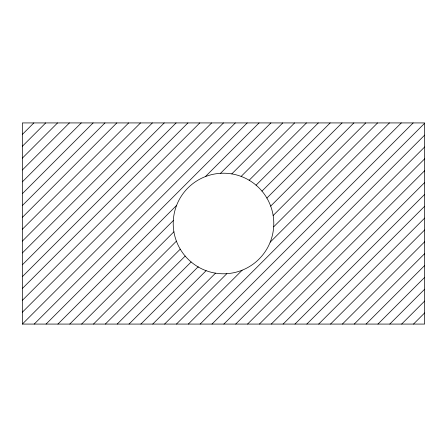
<?xml version="1.0" encoding="UTF-8"?>
<svg xmlns="http://www.w3.org/2000/svg" width="447" height="447" viewBox="0 0 447 447"><rect width="100%" height="100%" fill="white"/><g stroke="black" fill="none" stroke-linecap="round" stroke-linejoin="round"><path stroke-width="0.67" d="M22.35 134.43L33.855 122.925M22.35 146.281L45.706 122.925M22.35 158.137L57.562 122.925M22.35 169.989L69.414 122.925M22.35 181.84L81.265 122.925M22.35 193.691L93.116 122.925M22.35 205.547L104.972 122.925M22.35 217.398L116.823 122.925M22.35 229.25L128.675 122.925M22.35 241.106L140.531 122.925M22.35 252.957L152.382 122.925M22.35 264.808L164.233 122.925M22.35 276.665L176.09 122.925M22.35 288.516L187.941 122.925M22.35 300.367L199.792 122.925M22.35 312.224L211.649 122.925M22.35 324.075L424.65 324.075L424.65 122.925L22.35 122.925L22.35 324.075L223.5 122.925M34.201 324.075L235.351 122.925M46.058 324.075L247.208 122.925M57.909 324.075L176.582 205.402M205.402 176.582L259.059 122.925M69.76 324.075L173.302 220.539M220.539 173.302L270.91 122.925M81.617 324.075L173.9 231.786M231.786 173.9L282.767 122.925M93.468 324.075L176.409 241.134M241.134 176.409L294.618 122.925M105.319 324.075L180.247 249.152M249.152 180.247L306.469 122.925M117.175 324.075L185.181 256.064M256.064 185.181L318.325 122.925M129.027 324.075L191.12 261.976M261.976 191.12L330.177 122.925M140.878 324.075L198.071 266.881M266.881 198.071L342.028 122.925M152.734 324.075L206.117 270.686M270.686 206.117L353.884 122.925M164.585 324.075L215.51 273.151M273.151 215.51L365.735 122.925M176.436 324.075L226.836 273.676M273.676 226.836L377.586 122.925M188.288 324.075L242.173 270.195M270.195 242.173L389.438 122.925M200.144 324.075L401.294 122.925M211.995 324.075L413.145 122.925M223.846 324.075L424.65 123.271M235.703 324.075L424.65 135.128M247.554 324.075L424.65 146.979M259.405 324.075L424.65 158.83M271.262 324.075L424.65 170.687M283.113 324.075L424.65 182.538M294.964 324.075L424.65 194.389M306.821 324.075L424.65 206.246M318.672 324.075L424.65 218.097M330.523 324.075L424.65 229.948M342.38 324.075L424.65 241.805M354.231 324.075L424.65 253.656M366.082 324.075L424.65 265.507M377.938 324.075L424.65 277.363M389.79 324.075L424.65 289.215M401.641 324.075L424.65 301.066M413.497 324.075L424.65 312.922M198.356 267.049A50.287 50.287 0 0 0 273.787 223.5A50.287 50.287 0 0 0 198.356 179.951A50.287 50.287 0 0 0 198.356 267.049"/></g></svg>
